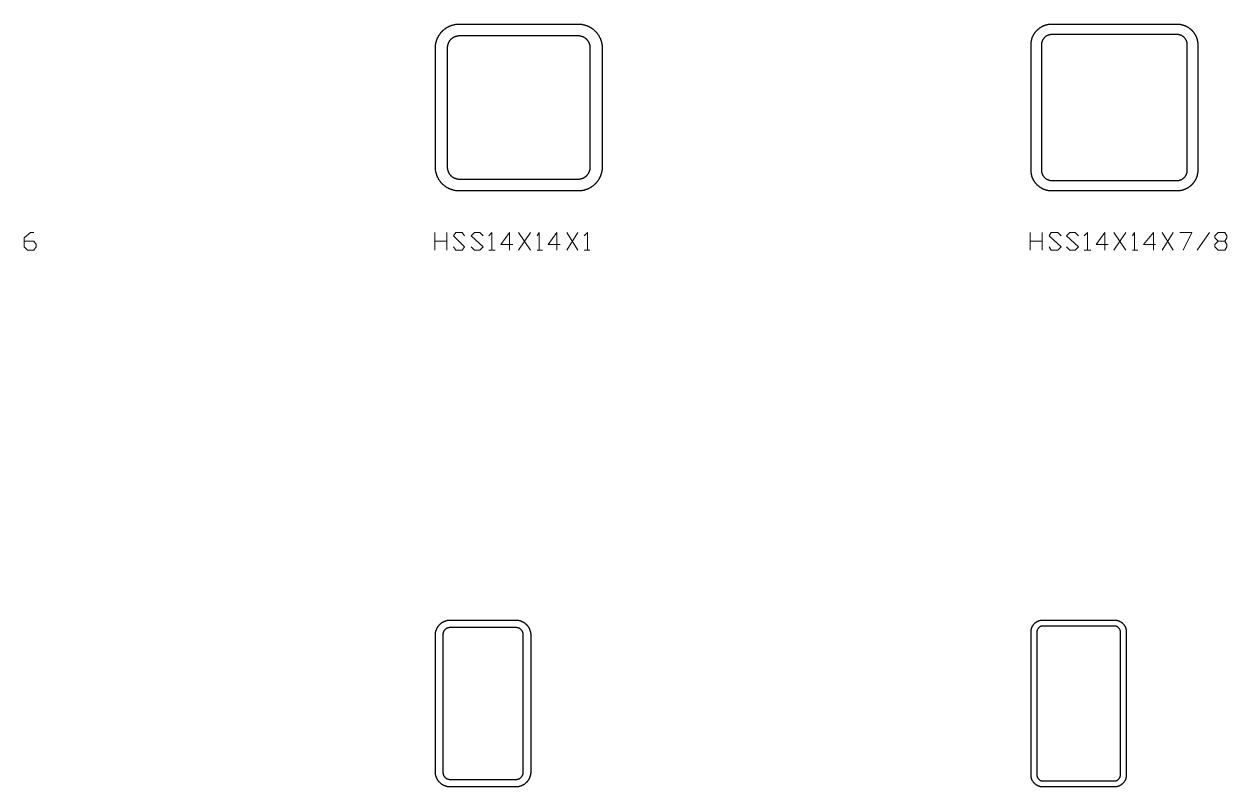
# Model space of a CAD drawing. Header units: inches. Extents: x 0 to 975, y -1305 to 34.
# Drawn here: x 615.5 to 716.4, y -450 to -386 of the extents above; entities that cross this region are included whole.
import ezdxf

# ---------------------------------------------------------------- set-up
doc = ezdxf.new("R2010")
doc.units = ezdxf.units.IN
doc.header["$MEASUREMENT"] = 0
doc.layers.add('AISC_STEEL', color=7, linetype='Continuous')

msp = doc.modelspace()

# ---------------------------------------------------------------- linework, layer by layer
at = {"color": 3, "lineweight": 0}
for p, q in [((649.96, -404.96), (649.96, -403.48)), ((650.97, -403.48), (650.97, -404.96)), ((656.97, -403.48), (657.98, -404.96)), ((656.97, -404.96), (657.98, -403.48)), ((661.03, -403.48), (661.95, -404.96)), ((661.03, -404.96), (661.95, -403.48)), ((699.94, -404.96), (699.94, -403.48)), ((700.95, -403.48), (700.95, -404.96)), ((706.95, -403.48), (707.96, -404.96)), ((706.95, -404.96), (707.96, -403.48)), ((711.01, -403.48), (711.93, -404.96)), ((711.01, -404.96), (711.93, -403.48)), ((713.96, -404.96), (714.97, -403.48)), ((649.96, -404.22), (650.97, -404.22)), ((699.94, -404.22), (700.95, -404.22)), ((654.48, -404.96), (655.03, -404.96)), ((658.54, -404.96), (659, -404.96)), ((662.5, -404.96), (662.96, -404.96)), ((704.46, -404.96), (705.01, -404.96)), ((708.52, -404.96), (708.98, -404.96))]:
    msp.add_line(p, q, dxfattribs=at)
for points in [[(615.47, -404.22), (616.3, -404.22), (616.48, -404.5), (616.48, -404.68), (616.3, -404.96), (615.75, -404.96), (615.47, -404.68), (615.47, -403.94), (616.02, -403.48), (616.3, -403.48)], [(651.53, -404.68), (651.71, -404.96), (652.26, -404.96), (652.45, -404.68), (651.53, -403.76), (651.71, -403.48), (652.26, -403.48), (652.45, -403.76)], [(653, -404.68), (653.28, -404.96), (653.74, -404.96), (654.02, -404.68), (653, -403.76), (653.28, -403.48), (653.74, -403.48), (654.02, -403.76)], [(654.48, -403.76), (654.75, -403.48), (654.75, -404.96)], [(656.51, -404.5), (655.49, -404.5), (656.23, -403.48), (656.23, -404.96)], [(658.54, -403.76), (658.72, -403.48), (658.72, -404.96)], [(660.47, -404.5), (659.46, -404.5), (660.2, -403.48), (660.2, -404.96)], [(662.5, -403.76), (662.78, -403.48), (662.78, -404.96)], [(701.51, -404.68), (701.69, -404.96), (702.25, -404.96), (702.52, -404.68), (701.51, -403.76), (701.69, -403.48), (702.25, -403.48), (702.52, -403.76)], [(702.98, -404.68), (703.26, -404.96), (703.72, -404.96), (704, -404.68), (702.98, -403.76), (703.26, -403.48), (703.72, -403.48), (704, -403.76)], [(704.46, -403.76), (704.74, -403.48), (704.74, -404.96)], [(706.49, -404.5), (705.47, -404.5), (706.21, -403.48), (706.21, -404.96)], [(708.52, -403.76), (708.7, -403.48), (708.7, -404.96)], [(710.45, -404.5), (709.44, -404.5), (710.27, -403.48), (710.27, -404.96)], [(712.48, -403.48), (713.5, -403.48), (712.76, -404.96)], [(716.26, -404.22), (716.45, -404.5), (716.45, -404.68), (716.26, -404.96), (715.71, -404.96), (715.43, -404.68), (715.43, -404.5), (715.71, -404.22), (716.26, -404.22), (716.45, -403.94), (716.45, -403.76), (716.26, -403.48), (715.71, -403.48), (715.43, -403.76), (715.43, -403.94), (715.71, -404.22)]]:
    msp.add_lwpolyline(points, dxfattribs=at)
at = {"layer": 'AISC_STEEL'}
for points in [[(662, -386), (662.03, -386), (662.07, -386), (662.1, -386), (662.13, -386), (662.16, -386.01), (662.2, -386.01), (662.23, -386.01), (662.26, -386.02), (662.29, -386.02), (662.33, -386.03), (662.36, -386.03), (662.39, -386.04), (662.42, -386.05), (662.45, -386.05), (662.49, -386.06), (662.52, -386.07), (662.55, -386.08), (662.58, -386.09), (662.61, -386.1), (662.64, -386.11), (662.67, -386.12), (662.7, -386.13), (662.74, -386.14), (662.77, -386.15), (662.8, -386.17), (662.83, -386.18), (662.86, -386.19), (662.88, -386.21), (662.91, -386.22), (662.94, -386.24), (662.97, -386.25), (663, -386.27), (663.03, -386.28), (663.06, -386.3), (663.08, -386.32), (663.11, -386.34), (663.14, -386.36), (663.16, -386.37), (663.19, -386.39), (663.22, -386.41), (663.24, -386.43), (663.27, -386.45), (663.29, -386.47), (663.32, -386.5), (663.34, -386.52), (663.37, -386.54), (663.39, -386.56), (663.41, -386.59), (663.44, -386.61), (663.46, -386.63), (663.48, -386.66), (663.5, -386.68), (663.53, -386.71), (663.55, -386.73), (663.57, -386.76), (663.59, -386.78), (663.61, -386.81), (663.63, -386.84), (663.64, -386.86), (663.66, -386.89), (663.68, -386.92), (663.7, -386.94), (663.72, -386.97), (663.73, -387), (663.75, -387.03), (663.76, -387.06), (663.78, -387.09), (663.79, -387.12), (663.81, -387.14), (663.82, -387.17), (663.83, -387.2), (663.85, -387.23), (663.86, -387.26), (663.87, -387.3), (663.88, -387.33), (663.89, -387.36), (663.9, -387.39), (663.91, -387.42), (663.92, -387.45), (663.93, -387.48), (663.94, -387.51), (663.95, -387.55), (663.95, -387.58), (663.96, -387.61), (663.97, -387.64), (663.97, -387.67), (663.98, -387.71), (663.98, -387.74), (663.99, -387.77), (663.99, -387.8), (663.99, -387.84), (664, -387.87), (664, -387.9), (664, -387.93), (664, -387.97), (664, -388), (664, -398), (664, -398.03), (664, -398.07), (664, -398.1), (664, -398.13), (663.99, -398.16), (663.99, -398.2), (663.99, -398.23), (663.98, -398.26), (663.98, -398.29), (663.97, -398.33), (663.97, -398.36), (663.96, -398.39), (663.95, -398.42), (663.95, -398.45), (663.94, -398.49), (663.93, -398.52), (663.92, -398.55), (663.91, -398.58), (663.9, -398.61), (663.89, -398.64), (663.88, -398.67), (663.87, -398.7), (663.86, -398.74), (663.85, -398.77), (663.83, -398.8), (663.82, -398.83), (663.81, -398.86), (663.79, -398.88), (663.78, -398.91), (663.76, -398.94), (663.75, -398.97), (663.73, -399), (663.72, -399.03), (663.7, -399.06), (663.68, -399.08), (663.66, -399.11), (663.64, -399.14), (663.63, -399.16), (663.61, -399.19), (663.59, -399.22), (663.57, -399.24), (663.55, -399.27), (663.53, -399.29), (663.5, -399.32), (663.48, -399.34), (663.46, -399.37), (663.44, -399.39), (663.41, -399.41), (663.39, -399.44), (663.37, -399.46), (663.34, -399.48), (663.32, -399.5), (663.29, -399.53), (663.27, -399.55), (663.24, -399.57), (663.22, -399.59), (663.19, -399.61), (663.16, -399.63), (663.14, -399.64), (663.11, -399.66), (663.08, -399.68), (663.06, -399.7), (663.03, -399.72), (663, -399.73), (662.97, -399.75), (662.94, -399.76), (662.91, -399.78), (662.88, -399.79), (662.86, -399.81), (662.83, -399.82), (662.8, -399.83), (662.77, -399.85), (662.74, -399.86), (662.7, -399.87), (662.67, -399.88), (662.64, -399.89), (662.61, -399.9), (662.58, -399.91), (662.55, -399.92), (662.52, -399.93), (662.49, -399.94), (662.45, -399.95), (662.42, -399.95), (662.39, -399.96), (662.36, -399.97), (662.33, -399.97), (662.29, -399.98), (662.26, -399.98), (662.23, -399.99), (662.2, -399.99), (662.16, -399.99), (662.13, -400), (662.1, -400), (662.07, -400), (662.03, -400), (662, -400), (652, -400), (651.97, -400), (651.93, -400), (651.9, -400), (651.87, -400), (651.84, -399.99), (651.8, -399.99), (651.77, -399.99), (651.74, -399.98), (651.71, -399.98), (651.67, -399.97), (651.64, -399.97), (651.61, -399.96), (651.58, -399.95), (651.55, -399.95), (651.51, -399.94), (651.48, -399.93), (651.45, -399.92), (651.42, -399.91), (651.39, -399.9), (651.36, -399.89), (651.33, -399.88), (651.3, -399.87), (651.26, -399.86), (651.23, -399.85), (651.2, -399.83), (651.17, -399.82), (651.14, -399.81), (651.12, -399.79), (651.09, -399.78), (651.06, -399.76), (651.03, -399.75), (651, -399.73), (650.97, -399.72), (650.94, -399.7), (650.92, -399.68), (650.89, -399.66), (650.86, -399.64), (650.84, -399.63), (650.81, -399.61), (650.78, -399.59), (650.76, -399.57), (650.73, -399.55), (650.71, -399.53), (650.68, -399.5), (650.66, -399.48), (650.63, -399.46), (650.61, -399.44), (650.59, -399.41), (650.56, -399.39), (650.54, -399.37), (650.52, -399.34), (650.5, -399.32), (650.47, -399.29), (650.45, -399.27), (650.43, -399.24), (650.41, -399.22), (650.39, -399.19), (650.37, -399.16), (650.36, -399.14), (650.34, -399.11), (650.32, -399.08), (650.3, -399.06), (650.28, -399.03), (650.27, -399), (650.25, -398.97), (650.24, -398.94), (650.22, -398.91), (650.21, -398.88), (650.19, -398.86), (650.18, -398.83), (650.17, -398.8), (650.15, -398.77), (650.14, -398.74), (650.13, -398.7), (650.12, -398.67), (650.11, -398.64), (650.1, -398.61), (650.09, -398.58), (650.08, -398.55), (650.07, -398.52), (650.06, -398.49), (650.05, -398.45), (650.05, -398.42), (650.04, -398.39), (650.03, -398.36), (650.03, -398.33), (650.02, -398.29), (650.02, -398.26), (650.01, -398.23), (650.01, -398.2), (650.01, -398.16), (650, -398.13), (650, -398.1), (650, -398.07), (650, -398.03), (650, -398), (650, -388), (650, -387.97), (650, -387.93), (650, -387.9), (650, -387.87), (650.01, -387.84), (650.01, -387.8), (650.01, -387.77), (650.02, -387.74), (650.02, -387.71), (650.03, -387.67), (650.03, -387.64), (650.04, -387.61), (650.05, -387.58), (650.05, -387.55), (650.06, -387.51), (650.07, -387.48), (650.08, -387.45), (650.09, -387.42), (650.1, -387.39), (650.11, -387.36), (650.12, -387.33), (650.13, -387.3), (650.14, -387.26), (650.15, -387.23), (650.17, -387.2), (650.18, -387.17), (650.19, -387.14), (650.21, -387.12), (650.22, -387.09), (650.24, -387.06), (650.25, -387.03), (650.27, -387), (650.28, -386.97), (650.3, -386.94), (650.32, -386.92), (650.34, -386.89), (650.36, -386.86), (650.37, -386.84), (650.39, -386.81), (650.41, -386.78), (650.43, -386.76), (650.45, -386.73), (650.47, -386.71), (650.5, -386.68), (650.52, -386.66), (650.54, -386.63), (650.56, -386.61), (650.59, -386.59), (650.61, -386.56), (650.63, -386.54), (650.66, -386.52), (650.68, -386.5), (650.71, -386.47), (650.73, -386.45), (650.76, -386.43), (650.78, -386.41), (650.81, -386.39), (650.84, -386.37), (650.86, -386.36), (650.89, -386.34), (650.92, -386.32), (650.94, -386.3), (650.97, -386.28), (651, -386.27), (651.03, -386.25), (651.06, -386.24), (651.09, -386.22), (651.12, -386.21), (651.14, -386.19), (651.17, -386.18), (651.2, -386.17), (651.23, -386.15), (651.26, -386.14), (651.3, -386.13), (651.33, -386.12), (651.36, -386.11), (651.39, -386.1), (651.42, -386.09), (651.45, -386.08), (651.48, -386.07), (651.51, -386.06), (651.55, -386.05), (651.58, -386.05), (651.61, -386.04), (651.64, -386.03), (651.67, -386.03), (651.71, -386.02), (651.74, -386.02), (651.77, -386.01), (651.8, -386.01), (651.84, -386.01), (651.87, -386), (651.9, -386), (651.93, -386), (651.97, -386), (652, -386)], [(712.25, -386), (712.28, -386), (712.31, -386), (712.34, -386), (712.37, -386), (712.4, -386.01), (712.43, -386.01), (712.46, -386.01), (712.49, -386.02), (712.52, -386.02), (712.55, -386.03), (712.58, -386.03), (712.61, -386.04), (712.64, -386.04), (712.66, -386.05), (712.69, -386.06), (712.72, -386.06), (712.75, -386.07), (712.78, -386.08), (712.81, -386.09), (712.84, -386.1), (712.86, -386.11), (712.89, -386.12), (712.92, -386.13), (712.95, -386.14), (712.97, -386.16), (713, -386.17), (713.03, -386.18), (713.06, -386.2), (713.08, -386.21), (713.11, -386.22), (713.13, -386.24), (713.16, -386.25), (713.18, -386.27), (713.21, -386.29), (713.23, -386.3), (713.26, -386.32), (713.28, -386.34), (713.31, -386.36), (713.33, -386.37), (713.35, -386.39), (713.38, -386.41), (713.4, -386.43), (713.42, -386.45), (713.44, -386.47), (713.47, -386.49), (713.49, -386.51), (713.51, -386.53), (713.53, -386.56), (713.55, -386.58), (713.57, -386.6), (713.59, -386.62), (713.61, -386.65), (713.63, -386.67), (713.64, -386.69), (713.66, -386.72), (713.68, -386.74), (713.7, -386.77), (713.71, -386.79), (713.73, -386.82), (713.75, -386.84), (713.76, -386.87), (713.78, -386.89), (713.79, -386.92), (713.8, -386.94), (713.82, -386.97), (713.83, -387), (713.84, -387.03), (713.86, -387.05), (713.87, -387.08), (713.88, -387.11), (713.89, -387.14), (713.9, -387.16), (713.91, -387.19), (713.92, -387.22), (713.93, -387.25), (713.94, -387.28), (713.94, -387.31), (713.95, -387.34), (713.96, -387.36), (713.96, -387.39), (713.97, -387.42), (713.97, -387.45), (713.98, -387.48), (713.98, -387.51), (713.99, -387.54), (713.99, -387.57), (713.99, -387.6), (714, -387.63), (714, -387.66), (714, -387.69), (714, -387.72), (714, -387.75), (714, -398.25), (714, -398.28), (714, -398.31), (714, -398.34), (714, -398.37), (713.99, -398.4), (713.99, -398.43), (713.99, -398.46), (713.98, -398.49), (713.98, -398.52), (713.97, -398.55), (713.97, -398.58), (713.96, -398.61), (713.96, -398.64), (713.95, -398.66), (713.94, -398.69), (713.94, -398.72), (713.93, -398.75), (713.92, -398.78), (713.91, -398.81), (713.9, -398.84), (713.89, -398.86), (713.88, -398.89), (713.87, -398.92), (713.86, -398.95), (713.84, -398.97), (713.83, -399), (713.82, -399.03), (713.8, -399.06), (713.79, -399.08), (713.78, -399.11), (713.76, -399.13), (713.75, -399.16), (713.73, -399.18), (713.71, -399.21), (713.7, -399.23), (713.68, -399.26), (713.66, -399.28), (713.64, -399.31), (713.63, -399.33), (713.61, -399.35), (713.59, -399.38), (713.57, -399.4), (713.55, -399.42), (713.53, -399.44), (713.51, -399.47), (713.49, -399.49), (713.47, -399.51), (713.44, -399.53), (713.42, -399.55), (713.4, -399.57), (713.38, -399.59), (713.35, -399.61), (713.33, -399.63), (713.31, -399.64), (713.28, -399.66), (713.26, -399.68), (713.23, -399.7), (713.21, -399.71), (713.18, -399.73), (713.16, -399.75), (713.13, -399.76), (713.11, -399.78), (713.08, -399.79), (713.06, -399.8), (713.03, -399.82), (713, -399.83), (712.97, -399.84), (712.95, -399.86), (712.92, -399.87), (712.89, -399.88), (712.86, -399.89), (712.84, -399.9), (712.81, -399.91), (712.78, -399.92), (712.75, -399.93), (712.72, -399.94), (712.69, -399.94), (712.66, -399.95), (712.64, -399.96), (712.61, -399.96), (712.58, -399.97), (712.55, -399.97), (712.52, -399.98), (712.49, -399.98), (712.46, -399.99), (712.43, -399.99), (712.4, -399.99), (712.37, -400), (712.34, -400), (712.31, -400), (712.28, -400), (712.25, -400), (701.75, -400), (701.72, -400), (701.69, -400), (701.66, -400), (701.63, -400), (701.6, -399.99), (701.57, -399.99), (701.54, -399.99), (701.51, -399.98), (701.48, -399.98), (701.45, -399.97), (701.42, -399.97), (701.39, -399.96), (701.36, -399.96), (701.34, -399.95), (701.31, -399.94), (701.28, -399.94), (701.25, -399.93), (701.22, -399.92), (701.19, -399.91), (701.16, -399.9), (701.14, -399.89), (701.11, -399.88), (701.08, -399.87), (701.05, -399.86), (701.03, -399.84), (701, -399.83), (700.97, -399.82), (700.94, -399.8), (700.92, -399.79), (700.89, -399.78), (700.87, -399.76), (700.84, -399.75), (700.82, -399.73), (700.79, -399.71), (700.77, -399.7), (700.74, -399.68), (700.72, -399.66), (700.69, -399.64), (700.67, -399.63), (700.65, -399.61), (700.62, -399.59), (700.6, -399.57), (700.58, -399.55), (700.56, -399.53), (700.53, -399.51), (700.51, -399.49), (700.49, -399.47), (700.47, -399.44), (700.45, -399.42), (700.43, -399.4), (700.41, -399.38), (700.39, -399.35), (700.37, -399.33), (700.36, -399.31), (700.34, -399.28), (700.32, -399.26), (700.3, -399.23), (700.29, -399.21), (700.27, -399.18), (700.25, -399.16), (700.24, -399.13), (700.22, -399.11), (700.21, -399.08), (700.2, -399.06), (700.18, -399.03), (700.17, -399), (700.16, -398.97), (700.14, -398.95), (700.13, -398.92), (700.12, -398.89), (700.11, -398.86), (700.1, -398.84), (700.09, -398.81), (700.08, -398.78), (700.07, -398.75), (700.06, -398.72), (700.06, -398.69), (700.05, -398.66), (700.04, -398.64), (700.04, -398.61), (700.03, -398.58), (700.03, -398.55), (700.02, -398.52), (700.02, -398.49), (700.01, -398.46), (700.01, -398.43), (700.01, -398.4), (700, -398.37), (700, -398.34), (700, -398.31), (700, -398.28), (700, -398.25), (700, -387.75), (700, -387.72), (700, -387.69), (700, -387.66), (700, -387.63), (700.01, -387.6), (700.01, -387.57), (700.01, -387.54), (700.02, -387.51), (700.02, -387.48), (700.03, -387.45), (700.03, -387.42), (700.04, -387.39), (700.04, -387.36), (700.05, -387.34), (700.06, -387.31), (700.06, -387.28), (700.07, -387.25), (700.08, -387.22), (700.09, -387.19), (700.1, -387.16), (700.11, -387.14), (700.12, -387.11), (700.13, -387.08), (700.14, -387.05), (700.16, -387.03), (700.17, -387), (700.18, -386.97), (700.2, -386.94), (700.21, -386.92), (700.22, -386.89), (700.24, -386.87), (700.25, -386.84), (700.27, -386.82), (700.29, -386.79), (700.3, -386.77), (700.32, -386.74), (700.34, -386.72), (700.36, -386.69), (700.37, -386.67), (700.39, -386.65), (700.41, -386.62), (700.43, -386.6), (700.45, -386.58), (700.47, -386.56), (700.49, -386.53), (700.51, -386.51), (700.53, -386.49), (700.56, -386.47), (700.58, -386.45), (700.6, -386.43), (700.62, -386.41), (700.65, -386.39), (700.67, -386.37), (700.69, -386.36), (700.72, -386.34), (700.74, -386.32), (700.77, -386.3), (700.79, -386.29), (700.82, -386.27), (700.84, -386.25), (700.87, -386.24), (700.89, -386.22), (700.92, -386.21), (700.94, -386.2), (700.97, -386.18), (701, -386.17), (701.03, -386.16), (701.05, -386.14), (701.08, -386.13), (701.11, -386.12), (701.14, -386.11), (701.16, -386.1), (701.19, -386.09), (701.22, -386.08), (701.25, -386.07), (701.28, -386.06), (701.31, -386.06), (701.34, -386.05), (701.36, -386.04), (701.39, -386.04), (701.42, -386.03), (701.45, -386.03), (701.48, -386.02), (701.51, -386.02), (701.54, -386.01), (701.57, -386.01), (701.6, -386.01), (701.63, -386), (701.66, -386), (701.69, -386), (701.72, -386), (701.75, -386)], [(652, -387), (651.97, -387), (651.94, -387), (651.91, -387), (651.88, -387.01), (651.85, -387.01), (651.82, -387.02), (651.79, -387.02), (651.77, -387.03), (651.74, -387.04), (651.71, -387.04), (651.68, -387.05), (651.65, -387.06), (651.62, -387.07), (651.6, -387.08), (651.57, -387.1), (651.54, -387.11), (651.52, -387.12), (651.49, -387.14), (651.47, -387.15), (651.44, -387.17), (651.42, -387.19), (651.39, -387.21), (651.37, -387.22), (651.35, -387.24), (651.33, -387.26), (651.3, -387.28), (651.28, -387.3), (651.26, -387.33), (651.24, -387.35), (651.22, -387.37), (651.21, -387.39), (651.19, -387.42), (651.17, -387.44), (651.15, -387.47), (651.14, -387.49), (651.12, -387.52), (651.11, -387.54), (651.1, -387.57), (651.08, -387.6), (651.07, -387.62), (651.06, -387.65), (651.05, -387.68), (651.04, -387.71), (651.04, -387.74), (651.03, -387.77), (651.02, -387.79), (651.02, -387.82), (651.01, -387.85), (651.01, -387.88), (651, -387.91), (651, -387.94), (651, -387.97), (651, -388), (651, -398), (651, -398.03), (651, -398.06), (651, -398.09), (651.01, -398.12), (651.01, -398.15), (651.02, -398.18), (651.02, -398.21), (651.03, -398.23), (651.04, -398.26), (651.04, -398.29), (651.05, -398.32), (651.06, -398.35), (651.07, -398.38), (651.08, -398.4), (651.1, -398.43), (651.11, -398.46), (651.12, -398.48), (651.14, -398.51), (651.15, -398.53), (651.17, -398.56), (651.19, -398.58), (651.21, -398.61), (651.22, -398.63), (651.24, -398.65), (651.26, -398.67), (651.28, -398.7), (651.3, -398.72), (651.33, -398.74), (651.35, -398.76), (651.37, -398.78), (651.39, -398.79), (651.42, -398.81), (651.44, -398.83), (651.47, -398.85), (651.49, -398.86), (651.52, -398.88), (651.54, -398.89), (651.57, -398.9), (651.6, -398.92), (651.62, -398.93), (651.65, -398.94), (651.68, -398.95), (651.71, -398.96), (651.74, -398.96), (651.77, -398.97), (651.79, -398.98), (651.82, -398.98), (651.85, -398.99), (651.88, -398.99), (651.91, -399), (651.94, -399), (651.97, -399), (652, -399), (662, -399), (662.03, -399), (662.06, -399), (662.09, -399), (662.12, -398.99), (662.15, -398.99), (662.18, -398.98), (662.21, -398.98), (662.23, -398.97), (662.26, -398.96), (662.29, -398.96), (662.32, -398.95), (662.35, -398.94), (662.38, -398.93), (662.4, -398.92), (662.43, -398.9), (662.46, -398.89), (662.48, -398.88), (662.51, -398.86), (662.53, -398.85), (662.56, -398.83), (662.58, -398.81), (662.61, -398.79), (662.63, -398.78), (662.65, -398.76), (662.67, -398.74), (662.7, -398.72), (662.72, -398.7), (662.74, -398.67), (662.76, -398.65), (662.78, -398.63), (662.79, -398.61), (662.81, -398.58), (662.83, -398.56), (662.85, -398.53), (662.86, -398.51), (662.88, -398.48), (662.89, -398.46), (662.9, -398.43), (662.92, -398.4), (662.93, -398.38), (662.94, -398.35), (662.95, -398.32), (662.96, -398.29), (662.96, -398.26), (662.97, -398.23), (662.98, -398.21), (662.98, -398.18), (662.99, -398.15), (662.99, -398.12), (663, -398.09), (663, -398.06), (663, -398.03), (663, -398), (663, -388), (663, -387.97), (663, -387.94), (663, -387.91), (662.99, -387.88), (662.99, -387.85), (662.98, -387.82), (662.98, -387.79), (662.97, -387.77), (662.96, -387.74), (662.96, -387.71), (662.95, -387.68), (662.94, -387.65), (662.93, -387.62), (662.92, -387.6), (662.9, -387.57), (662.89, -387.54), (662.88, -387.52), (662.86, -387.49), (662.85, -387.47), (662.83, -387.44), (662.81, -387.42), (662.79, -387.39), (662.78, -387.37), (662.76, -387.35), (662.74, -387.33), (662.72, -387.3), (662.7, -387.28), (662.67, -387.26), (662.65, -387.24), (662.63, -387.22), (662.61, -387.21), (662.58, -387.19), (662.56, -387.17), (662.53, -387.15), (662.51, -387.14), (662.48, -387.12), (662.46, -387.11), (662.43, -387.1), (662.4, -387.08), (662.38, -387.07), (662.35, -387.06), (662.32, -387.05), (662.29, -387.04), (662.26, -387.04), (662.23, -387.03), (662.21, -387.02), (662.18, -387.02), (662.15, -387.01), (662.12, -387.01), (662.09, -387), (662.06, -387), (662.03, -387), (662, -387)], [(701.75, -386.88), (701.72, -386.88), (701.69, -386.88), (701.66, -386.88), (701.63, -386.88), (701.6, -386.89), (701.57, -386.89), (701.54, -386.9), (701.51, -386.91), (701.49, -386.92), (701.46, -386.93), (701.43, -386.94), (701.4, -386.95), (701.37, -386.96), (701.35, -386.97), (701.32, -386.99), (701.3, -387), (701.27, -387.02), (701.25, -387.04), (701.22, -387.05), (701.2, -387.07), (701.17, -387.09), (701.15, -387.11), (701.13, -387.13), (701.11, -387.15), (701.09, -387.17), (701.07, -387.2), (701.05, -387.22), (701.04, -387.25), (701.02, -387.27), (701, -387.3), (700.99, -387.32), (700.97, -387.35), (700.96, -387.37), (700.95, -387.4), (700.94, -387.43), (700.93, -387.46), (700.92, -387.49), (700.91, -387.51), (700.9, -387.54), (700.89, -387.57), (700.89, -387.6), (700.88, -387.63), (700.88, -387.66), (700.88, -387.69), (700.88, -387.72), (700.88, -387.75), (700.88, -398.25), (700.88, -398.28), (700.88, -398.31), (700.88, -398.34), (700.88, -398.37), (700.89, -398.4), (700.89, -398.43), (700.9, -398.46), (700.91, -398.49), (700.92, -398.51), (700.93, -398.54), (700.94, -398.57), (700.95, -398.6), (700.96, -398.63), (700.97, -398.65), (700.99, -398.68), (701, -398.7), (701.02, -398.73), (701.04, -398.75), (701.05, -398.78), (701.07, -398.8), (701.09, -398.83), (701.11, -398.85), (701.13, -398.87), (701.15, -398.89), (701.17, -398.91), (701.2, -398.93), (701.22, -398.95), (701.25, -398.96), (701.27, -398.98), (701.3, -399), (701.32, -399.01), (701.35, -399.03), (701.37, -399.04), (701.4, -399.05), (701.43, -399.06), (701.46, -399.07), (701.49, -399.08), (701.51, -399.09), (701.54, -399.1), (701.57, -399.11), (701.6, -399.11), (701.63, -399.12), (701.66, -399.12), (701.69, -399.12), (701.72, -399.12), (701.75, -399.12), (712.25, -399.12), (712.28, -399.12), (712.31, -399.12), (712.34, -399.12), (712.37, -399.12), (712.4, -399.11), (712.43, -399.11), (712.46, -399.1), (712.49, -399.09), (712.51, -399.08), (712.54, -399.07), (712.57, -399.06), (712.6, -399.05), (712.63, -399.04), (712.65, -399.03), (712.68, -399.01), (712.7, -399), (712.73, -398.98), (712.75, -398.96), (712.78, -398.95), (712.8, -398.93), (712.83, -398.91), (712.85, -398.89), (712.87, -398.87), (712.89, -398.85), (712.91, -398.83), (712.93, -398.8), (712.95, -398.78), (712.96, -398.75), (712.98, -398.73), (713, -398.7), (713.01, -398.68), (713.03, -398.65), (713.04, -398.63), (713.05, -398.6), (713.06, -398.57), (713.07, -398.54), (713.08, -398.51), (713.09, -398.49), (713.1, -398.46), (713.11, -398.43), (713.11, -398.4), (713.12, -398.37), (713.12, -398.34), (713.12, -398.31), (713.12, -398.28), (713.12, -398.25), (713.12, -387.75), (713.12, -387.72), (713.12, -387.69), (713.12, -387.66), (713.12, -387.63), (713.11, -387.6), (713.11, -387.57), (713.1, -387.54), (713.09, -387.51), (713.08, -387.49), (713.07, -387.46), (713.06, -387.43), (713.05, -387.4), (713.04, -387.37), (713.03, -387.35), (713.01, -387.32), (713, -387.3), (712.98, -387.27), (712.96, -387.25), (712.95, -387.22), (712.93, -387.2), (712.91, -387.17), (712.89, -387.15), (712.87, -387.13), (712.85, -387.11), (712.83, -387.09), (712.8, -387.07), (712.78, -387.05), (712.75, -387.04), (712.73, -387.02), (712.7, -387), (712.68, -386.99), (712.65, -386.97), (712.63, -386.96), (712.6, -386.95), (712.57, -386.94), (712.54, -386.93), (712.51, -386.92), (712.49, -386.91), (712.46, -386.9), (712.43, -386.89), (712.4, -386.89), (712.37, -386.88), (712.34, -386.88), (712.31, -386.88), (712.28, -386.88), (712.25, -386.88)], [(656.75, -436), (656.78, -436), (656.81, -436), (656.84, -436), (656.87, -436.01), (656.9, -436.01), (656.93, -436.01), (656.96, -436.02), (656.99, -436.02), (657.02, -436.03), (657.04, -436.04), (657.07, -436.04), (657.1, -436.05), (657.13, -436.06), (657.16, -436.07), (657.19, -436.08), (657.21, -436.09), (657.24, -436.1), (657.27, -436.11), (657.3, -436.13), (657.32, -436.14), (657.35, -436.15), (657.38, -436.17), (657.4, -436.18), (657.43, -436.2), (657.45, -436.21), (657.48, -436.23), (657.5, -436.25), (657.52, -436.27), (657.55, -436.29), (657.57, -436.31), (657.59, -436.33), (657.61, -436.35), (657.63, -436.37), (657.65, -436.39), (657.67, -436.41), (657.69, -436.43), (657.71, -436.45), (657.73, -436.48), (657.75, -436.5), (657.77, -436.52), (657.79, -436.55), (657.8, -436.57), (657.82, -436.6), (657.83, -436.62), (657.85, -436.65), (657.86, -436.68), (657.87, -436.7), (657.89, -436.73), (657.9, -436.76), (657.91, -436.79), (657.92, -436.81), (657.93, -436.84), (657.94, -436.87), (657.95, -436.9), (657.96, -436.93), (657.96, -436.96), (657.97, -436.98), (657.98, -437.01), (657.98, -437.04), (657.99, -437.07), (657.99, -437.1), (657.99, -437.13), (658, -437.16), (658, -437.19), (658, -437.22), (658, -437.25), (658, -448.75), (658, -448.78), (658, -448.81), (658, -448.84), (657.99, -448.87), (657.99, -448.9), (657.99, -448.93), (657.98, -448.96), (657.98, -448.99), (657.97, -449.02), (657.96, -449.04), (657.96, -449.07), (657.95, -449.1), (657.94, -449.13), (657.93, -449.16), (657.92, -449.19), (657.91, -449.21), (657.9, -449.24), (657.89, -449.27), (657.87, -449.3), (657.86, -449.32), (657.85, -449.35), (657.83, -449.38), (657.82, -449.4), (657.8, -449.43), (657.79, -449.45), (657.77, -449.48), (657.75, -449.5), (657.73, -449.52), (657.71, -449.55), (657.69, -449.57), (657.67, -449.59), (657.65, -449.61), (657.63, -449.63), (657.61, -449.65), (657.59, -449.67), (657.57, -449.69), (657.55, -449.71), (657.52, -449.73), (657.5, -449.75), (657.48, -449.77), (657.45, -449.79), (657.43, -449.8), (657.4, -449.82), (657.38, -449.83), (657.35, -449.85), (657.32, -449.86), (657.3, -449.87), (657.27, -449.89), (657.24, -449.9), (657.21, -449.91), (657.19, -449.92), (657.16, -449.93), (657.13, -449.94), (657.1, -449.95), (657.07, -449.96), (657.04, -449.96), (657.02, -449.97), (656.99, -449.98), (656.96, -449.98), (656.93, -449.99), (656.9, -449.99), (656.87, -449.99), (656.84, -450), (656.81, -450), (656.78, -450), (656.75, -450), (651.25, -450), (651.22, -450), (651.19, -450), (651.16, -450), (651.13, -449.99), (651.1, -449.99), (651.07, -449.99), (651.04, -449.98), (651.01, -449.98), (650.98, -449.97), (650.96, -449.96), (650.93, -449.96), (650.9, -449.95), (650.87, -449.94), (650.84, -449.93), (650.81, -449.92), (650.79, -449.91), (650.76, -449.9), (650.73, -449.89), (650.7, -449.87), (650.68, -449.86), (650.65, -449.85), (650.62, -449.83), (650.6, -449.82), (650.57, -449.8), (650.55, -449.79), (650.52, -449.77), (650.5, -449.75), (650.48, -449.73), (650.45, -449.71), (650.43, -449.69), (650.41, -449.67), (650.39, -449.65), (650.37, -449.63), (650.35, -449.61), (650.33, -449.59), (650.31, -449.57), (650.29, -449.55), (650.27, -449.52), (650.25, -449.5), (650.23, -449.48), (650.21, -449.45), (650.2, -449.43), (650.18, -449.4), (650.17, -449.38), (650.15, -449.35), (650.14, -449.32), (650.13, -449.3), (650.11, -449.27), (650.1, -449.24), (650.09, -449.21), (650.08, -449.19), (650.07, -449.16), (650.06, -449.13), (650.05, -449.1), (650.04, -449.07), (650.04, -449.04), (650.03, -449.02), (650.02, -448.99), (650.02, -448.96), (650.01, -448.93), (650.01, -448.9), (650.01, -448.87), (650, -448.84), (650, -448.81), (650, -448.78), (650, -448.75), (650, -437.25), (650, -437.22), (650, -437.19), (650, -437.16), (650.01, -437.13), (650.01, -437.1), (650.01, -437.07), (650.02, -437.04), (650.02, -437.01), (650.03, -436.98), (650.04, -436.96), (650.04, -436.93), (650.05, -436.9), (650.06, -436.87), (650.07, -436.84), (650.08, -436.81), (650.09, -436.79), (650.1, -436.76), (650.11, -436.73), (650.13, -436.7), (650.14, -436.68), (650.15, -436.65), (650.17, -436.62), (650.18, -436.6), (650.2, -436.57), (650.21, -436.55), (650.23, -436.52), (650.25, -436.5), (650.27, -436.48), (650.29, -436.45), (650.31, -436.43), (650.33, -436.41), (650.35, -436.39), (650.37, -436.37), (650.39, -436.35), (650.41, -436.33), (650.43, -436.31), (650.45, -436.29), (650.48, -436.27), (650.5, -436.25), (650.52, -436.23), (650.55, -436.21), (650.57, -436.2), (650.6, -436.18), (650.62, -436.17), (650.65, -436.15), (650.68, -436.14), (650.7, -436.13), (650.73, -436.11), (650.76, -436.1), (650.79, -436.09), (650.81, -436.08), (650.84, -436.07), (650.87, -436.06), (650.9, -436.05), (650.93, -436.04), (650.96, -436.04), (650.98, -436.03), (651.01, -436.02), (651.04, -436.02), (651.07, -436.01), (651.1, -436.01), (651.13, -436.01), (651.16, -436), (651.19, -436), (651.22, -436), (651.25, -436)], [(707, -436), (707.03, -436), (707.06, -436), (707.09, -436), (707.12, -436.01), (707.15, -436.01), (707.18, -436.02), (707.21, -436.02), (707.23, -436.03), (707.26, -436.04), (707.29, -436.04), (707.32, -436.05), (707.35, -436.06), (707.38, -436.07), (707.4, -436.08), (707.43, -436.1), (707.46, -436.11), (707.48, -436.12), (707.51, -436.14), (707.53, -436.15), (707.56, -436.17), (707.58, -436.19), (707.61, -436.21), (707.63, -436.22), (707.65, -436.24), (707.67, -436.26), (707.7, -436.28), (707.72, -436.3), (707.74, -436.33), (707.76, -436.35), (707.78, -436.37), (707.79, -436.39), (707.81, -436.42), (707.83, -436.44), (707.85, -436.47), (707.86, -436.49), (707.88, -436.52), (707.89, -436.54), (707.9, -436.57), (707.92, -436.6), (707.93, -436.62), (707.94, -436.65), (707.95, -436.68), (707.96, -436.71), (707.96, -436.74), (707.97, -436.77), (707.98, -436.79), (707.98, -436.82), (707.99, -436.85), (707.99, -436.88), (708, -436.91), (708, -436.94), (708, -436.97), (708, -437), (708, -449), (708, -449.03), (708, -449.06), (708, -449.09), (707.99, -449.12), (707.99, -449.15), (707.98, -449.18), (707.98, -449.21), (707.97, -449.23), (707.96, -449.26), (707.96, -449.29), (707.95, -449.32), (707.94, -449.35), (707.93, -449.38), (707.92, -449.4), (707.9, -449.43), (707.89, -449.46), (707.88, -449.48), (707.86, -449.51), (707.85, -449.53), (707.83, -449.56), (707.81, -449.58), (707.79, -449.61), (707.78, -449.63), (707.76, -449.65), (707.74, -449.67), (707.72, -449.7), (707.7, -449.72), (707.67, -449.74), (707.65, -449.76), (707.63, -449.78), (707.61, -449.79), (707.58, -449.81), (707.56, -449.83), (707.53, -449.85), (707.51, -449.86), (707.48, -449.88), (707.46, -449.89), (707.43, -449.9), (707.4, -449.92), (707.38, -449.93), (707.35, -449.94), (707.32, -449.95), (707.29, -449.96), (707.26, -449.96), (707.23, -449.97), (707.21, -449.98), (707.18, -449.98), (707.15, -449.99), (707.12, -449.99), (707.09, -450), (707.06, -450), (707.03, -450), (707, -450), (701, -450), (700.97, -450), (700.94, -450), (700.91, -450), (700.88, -449.99), (700.85, -449.99), (700.82, -449.98), (700.79, -449.98), (700.77, -449.97), (700.74, -449.96), (700.71, -449.96), (700.68, -449.95), (700.65, -449.94), (700.62, -449.93), (700.6, -449.92), (700.57, -449.9), (700.54, -449.89), (700.52, -449.88), (700.49, -449.86), (700.47, -449.85), (700.44, -449.83), (700.42, -449.81), (700.39, -449.79), (700.37, -449.78), (700.35, -449.76), (700.33, -449.74), (700.3, -449.72), (700.28, -449.7), (700.26, -449.67), (700.24, -449.65), (700.22, -449.63), (700.21, -449.61), (700.19, -449.58), (700.17, -449.56), (700.15, -449.53), (700.14, -449.51), (700.12, -449.48), (700.11, -449.46), (700.1, -449.43), (700.08, -449.4), (700.07, -449.38), (700.06, -449.35), (700.05, -449.32), (700.04, -449.29), (700.04, -449.26), (700.03, -449.23), (700.02, -449.21), (700.02, -449.18), (700.01, -449.15), (700.01, -449.12), (700, -449.09), (700, -449.06), (700, -449.03), (700, -449), (700, -437), (700, -436.97), (700, -436.94), (700, -436.91), (700.01, -436.88), (700.01, -436.85), (700.02, -436.82), (700.02, -436.79), (700.03, -436.77), (700.04, -436.74), (700.04, -436.71), (700.05, -436.68), (700.06, -436.65), (700.07, -436.62), (700.08, -436.6), (700.1, -436.57), (700.11, -436.54), (700.12, -436.52), (700.14, -436.49), (700.15, -436.47), (700.17, -436.44), (700.19, -436.42), (700.21, -436.39), (700.22, -436.37), (700.24, -436.35), (700.26, -436.33), (700.28, -436.3), (700.3, -436.28), (700.33, -436.26), (700.35, -436.24), (700.37, -436.22), (700.39, -436.21), (700.42, -436.19), (700.44, -436.17), (700.47, -436.15), (700.49, -436.14), (700.52, -436.12), (700.54, -436.11), (700.57, -436.1), (700.6, -436.08), (700.62, -436.07), (700.65, -436.06), (700.68, -436.05), (700.71, -436.04), (700.74, -436.04), (700.77, -436.03), (700.79, -436.02), (700.82, -436.02), (700.85, -436.01), (700.88, -436.01), (700.91, -436), (700.94, -436), (700.97, -436), (701, -436)], [(651.25, -436.62), (651.22, -436.63), (651.19, -436.63), (651.16, -436.63), (651.13, -436.64), (651.1, -436.64), (651.07, -436.65), (651.05, -436.66), (651.02, -436.67), (650.99, -436.68), (650.96, -436.69), (650.94, -436.71), (650.91, -436.72), (650.89, -436.74), (650.86, -436.76), (650.84, -436.78), (650.82, -436.8), (650.8, -436.82), (650.78, -436.84), (650.76, -436.86), (650.74, -436.89), (650.72, -436.91), (650.71, -436.94), (650.69, -436.96), (650.68, -436.99), (650.67, -437.02), (650.66, -437.05), (650.65, -437.07), (650.64, -437.1), (650.64, -437.13), (650.63, -437.16), (650.63, -437.19), (650.63, -437.22), (650.62, -437.25), (650.62, -448.75), (650.63, -448.78), (650.63, -448.81), (650.63, -448.84), (650.64, -448.87), (650.64, -448.9), (650.65, -448.93), (650.66, -448.95), (650.67, -448.98), (650.68, -449.01), (650.69, -449.04), (650.71, -449.06), (650.72, -449.09), (650.74, -449.11), (650.76, -449.14), (650.78, -449.16), (650.8, -449.18), (650.82, -449.2), (650.84, -449.22), (650.86, -449.24), (650.89, -449.26), (650.91, -449.28), (650.94, -449.29), (650.96, -449.31), (650.99, -449.32), (651.02, -449.33), (651.05, -449.34), (651.07, -449.35), (651.1, -449.36), (651.13, -449.36), (651.16, -449.37), (651.19, -449.37), (651.22, -449.37), (651.25, -449.38), (656.75, -449.38), (656.78, -449.37), (656.81, -449.37), (656.84, -449.37), (656.87, -449.36), (656.9, -449.36), (656.93, -449.35), (656.95, -449.34), (656.98, -449.33), (657.01, -449.32), (657.04, -449.31), (657.06, -449.29), (657.09, -449.28), (657.11, -449.26), (657.14, -449.24), (657.16, -449.22), (657.18, -449.2), (657.2, -449.18), (657.22, -449.16), (657.24, -449.14), (657.26, -449.11), (657.28, -449.09), (657.29, -449.06), (657.31, -449.04), (657.32, -449.01), (657.33, -448.98), (657.34, -448.95), (657.35, -448.93), (657.36, -448.9), (657.36, -448.87), (657.37, -448.84), (657.37, -448.81), (657.37, -448.78), (657.38, -448.75), (657.38, -437.25), (657.37, -437.22), (657.37, -437.19), (657.37, -437.16), (657.36, -437.13), (657.36, -437.1), (657.35, -437.07), (657.34, -437.05), (657.33, -437.02), (657.32, -436.99), (657.31, -436.96), (657.29, -436.94), (657.28, -436.91), (657.26, -436.89), (657.24, -436.86), (657.22, -436.84), (657.2, -436.82), (657.18, -436.8), (657.16, -436.78), (657.14, -436.76), (657.11, -436.74), (657.09, -436.72), (657.06, -436.71), (657.04, -436.69), (657.01, -436.68), (656.98, -436.67), (656.95, -436.66), (656.93, -436.65), (656.9, -436.64), (656.87, -436.64), (656.84, -436.63), (656.81, -436.63), (656.78, -436.63), (656.75, -436.62)], [(701, -436.5), (700.97, -436.5), (700.94, -436.5), (700.91, -436.51), (700.88, -436.51), (700.86, -436.52), (700.83, -436.53), (700.8, -436.54), (700.78, -436.55), (700.75, -436.57), (700.73, -436.58), (700.7, -436.6), (700.68, -436.62), (700.66, -436.64), (700.64, -436.66), (700.62, -436.68), (700.6, -436.7), (700.58, -436.73), (700.57, -436.75), (700.55, -436.78), (700.54, -436.8), (700.53, -436.83), (700.52, -436.86), (700.51, -436.88), (700.51, -436.91), (700.5, -436.94), (700.5, -436.97), (700.5, -437), (700.5, -449), (700.5, -449.03), (700.5, -449.06), (700.51, -449.09), (700.51, -449.12), (700.52, -449.14), (700.53, -449.17), (700.54, -449.2), (700.55, -449.22), (700.57, -449.25), (700.58, -449.27), (700.6, -449.3), (700.62, -449.32), (700.64, -449.34), (700.66, -449.36), (700.68, -449.38), (700.7, -449.4), (700.73, -449.42), (700.75, -449.43), (700.78, -449.45), (700.8, -449.46), (700.83, -449.47), (700.86, -449.48), (700.88, -449.49), (700.91, -449.49), (700.94, -449.5), (700.97, -449.5), (701, -449.5), (707, -449.5), (707.03, -449.5), (707.06, -449.5), (707.09, -449.49), (707.12, -449.49), (707.14, -449.48), (707.17, -449.47), (707.2, -449.46), (707.22, -449.45), (707.25, -449.43), (707.27, -449.42), (707.3, -449.4), (707.32, -449.38), (707.34, -449.36), (707.36, -449.34), (707.38, -449.32), (707.4, -449.3), (707.42, -449.27), (707.43, -449.25), (707.45, -449.22), (707.46, -449.2), (707.47, -449.17), (707.48, -449.14), (707.49, -449.12), (707.49, -449.09), (707.5, -449.06), (707.5, -449.03), (707.5, -449), (707.5, -437), (707.5, -436.97), (707.5, -436.94), (707.49, -436.91), (707.49, -436.88), (707.48, -436.86), (707.47, -436.83), (707.46, -436.8), (707.45, -436.78), (707.43, -436.75), (707.42, -436.73), (707.4, -436.7), (707.38, -436.68), (707.36, -436.66), (707.34, -436.64), (707.32, -436.62), (707.3, -436.6), (707.27, -436.58), (707.25, -436.57), (707.22, -436.55), (707.2, -436.54), (707.17, -436.53), (707.14, -436.52), (707.12, -436.51), (707.09, -436.51), (707.06, -436.5), (707.03, -436.5), (707, -436.5)]]:
    msp.add_lwpolyline(points, close=True, dxfattribs=at)

doc.saveas('drawing.dxf')
